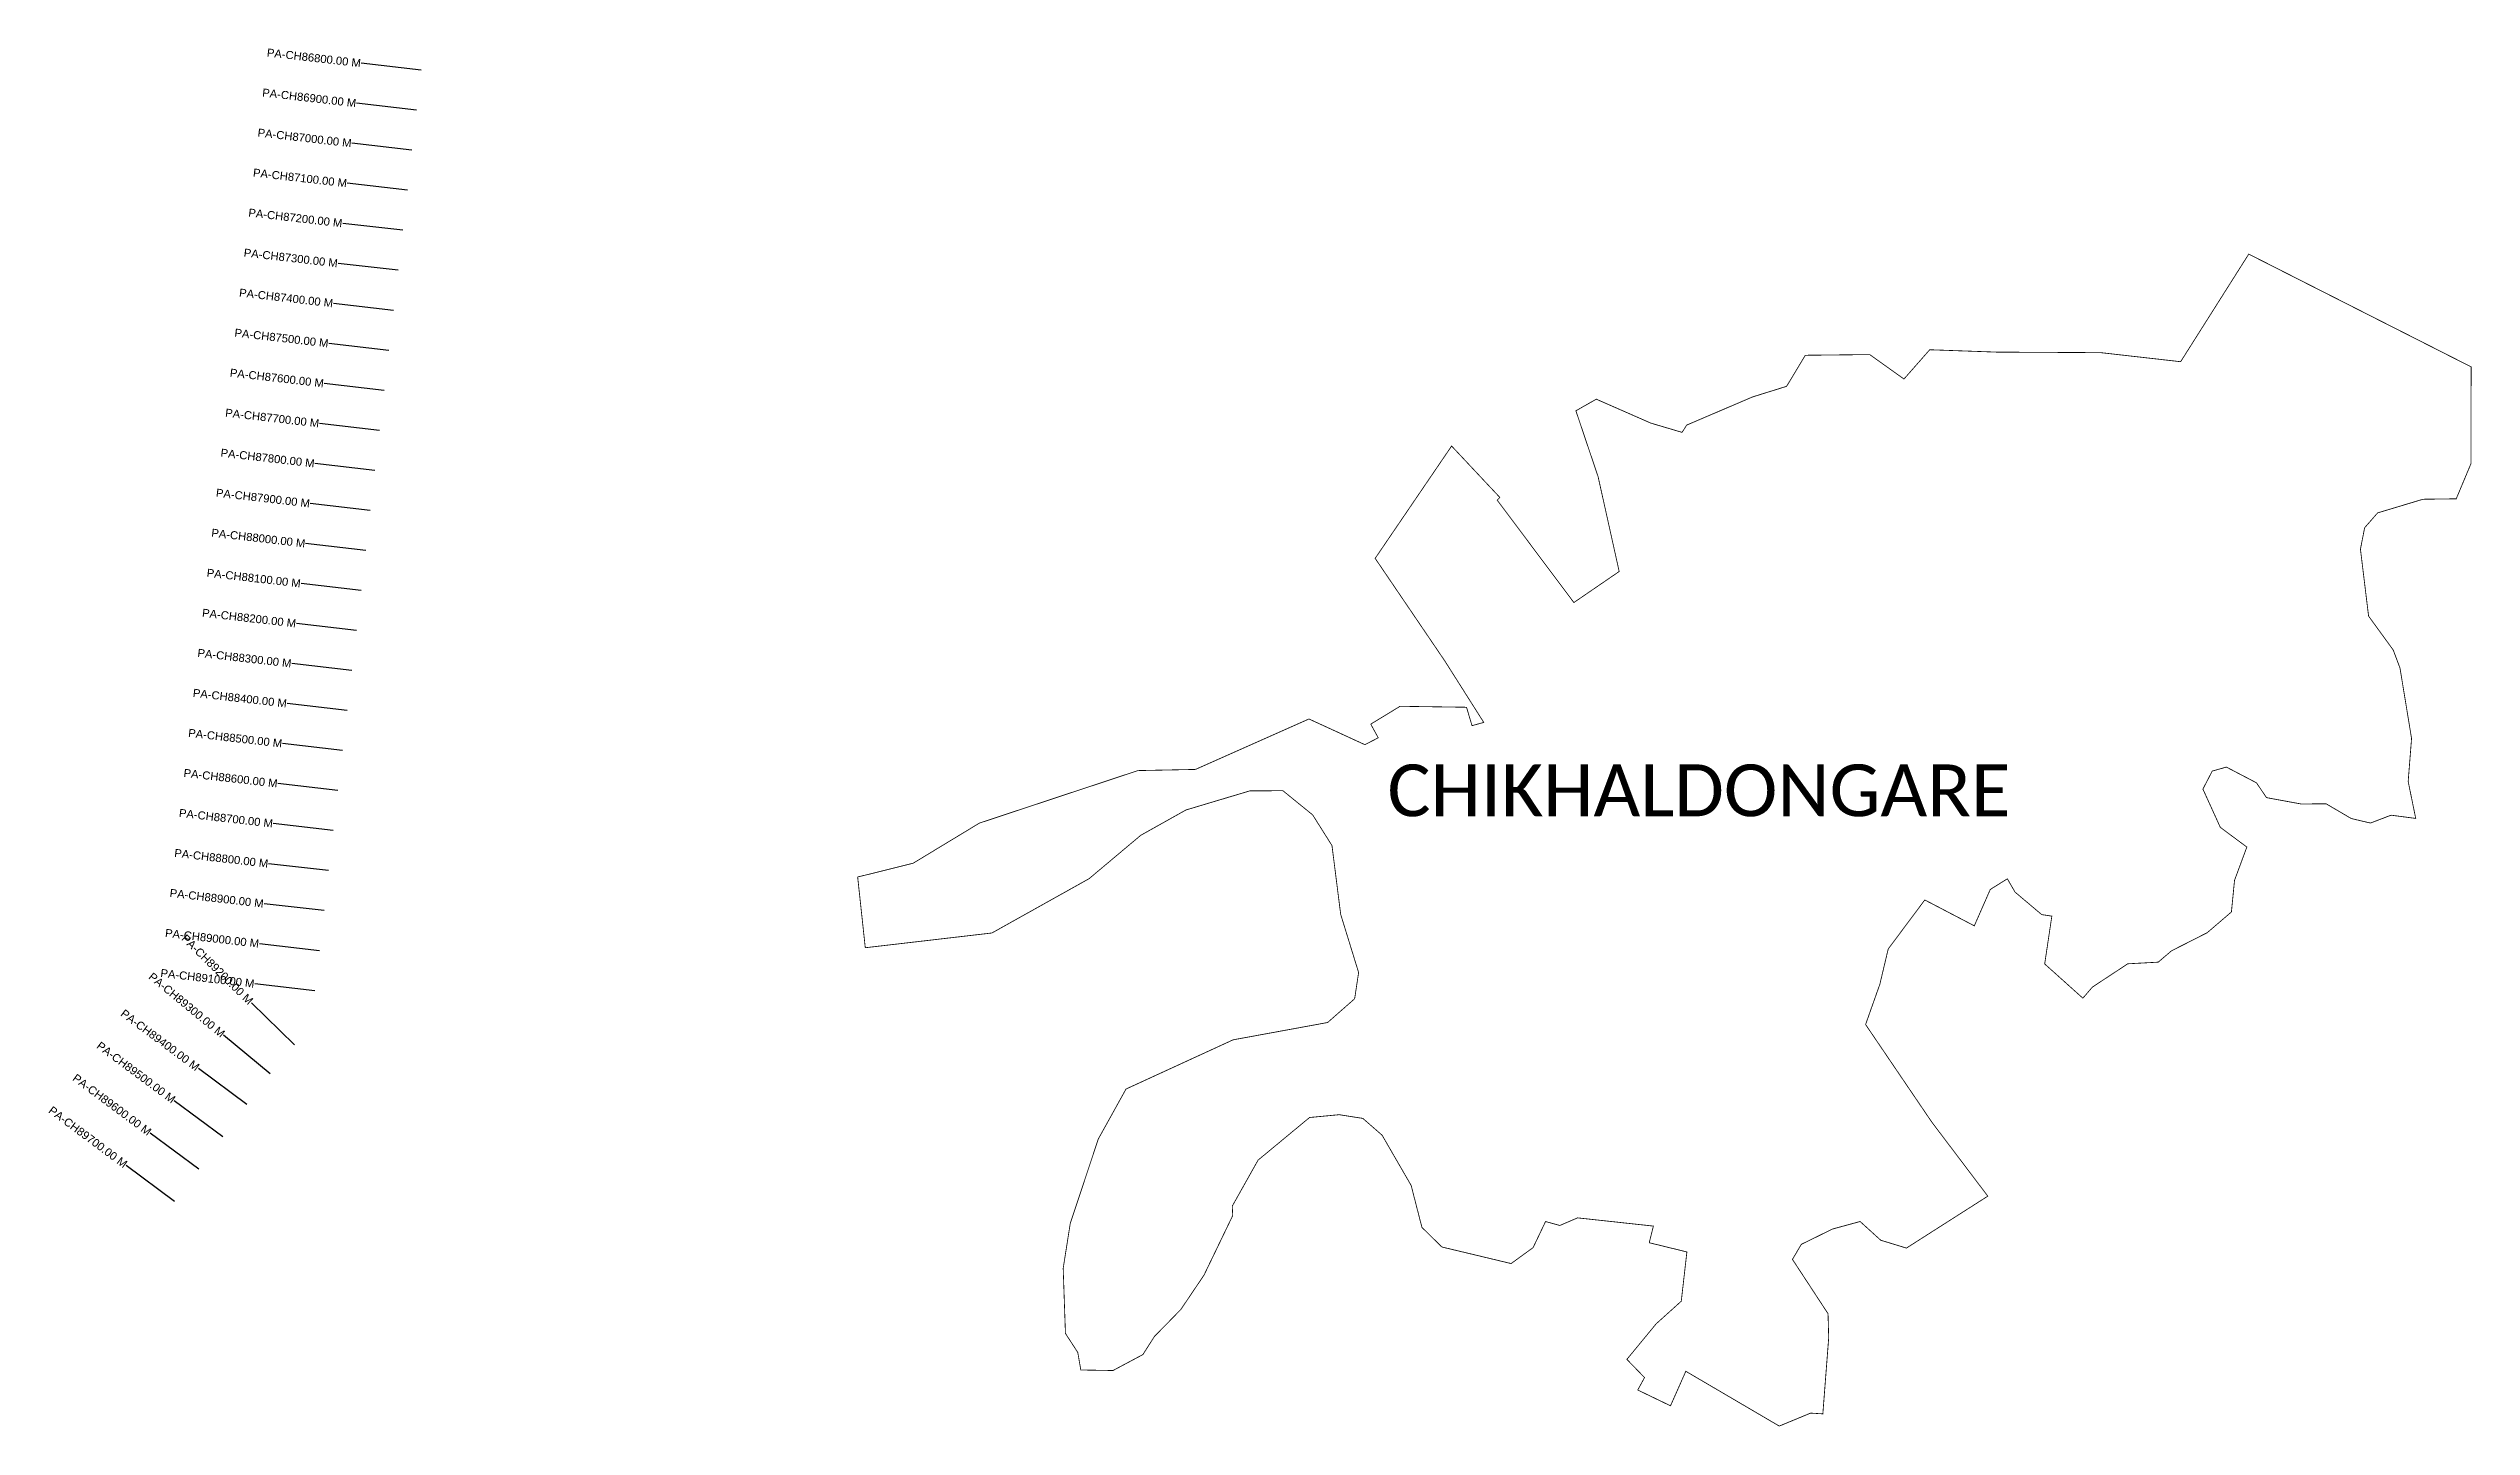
# Model space of a CAD drawing. Header units: metres. Extents: x 264173 to 270188, y 2154396 to 2157817.
import ezdxf
from ezdxf.enums import TextEntityAlignment as Align

# ---------------------------------------------------------------- set-up
doc = ezdxf.new("R2010")
doc.units = ezdxf.units.M
doc.header["$MEASUREMENT"] = 0
for name, color, linetype in [('CS', 134, 'Continuous'), ('CSMark', 6, 'Continuous'), ('VILLAGE NAME', 250, 'Continuous')]:
    doc.layers.add(name, color=color, linetype=linetype)
doc.styles.add('DynamicDimensions', font='arial.ttf')

msp = doc.modelspace()

# ---------------------------------------------------------------- linework, layer by layer
at = {"color": 6, "const_width": 2}
msp.add_lwpolyline([(266181.5, 2155760.3), (266319.3, 2155794.6), (266483.8, 2155894.2), (266877.2, 2156024.5), (267020.1, 2156027.4), (267301.9, 2156152.6), (267440.7, 2156088.8), (267473.8, 2156105.9), (267455.3, 2156139.8), (267528, 2156184.1), (267693, 2156181.7), (267706.6, 2156136), (267735.8, 2156144.1), (267639, 2156296.8), (267466.2, 2156551.3), (267656, 2156830.1), (267775.7, 2156702.5), (267769.1, 2156695.9), (267959.5, 2156441.6), (268072, 2156518.7), (268019.6, 2156754.2), (267964.5, 2156917.6), (268015.2, 2156946.4), (268150.3, 2156887.1), (268228.1, 2156864), (268239.6, 2156882.1), (268403.2, 2156952), (268487.6, 2156978.3), (268534, 2157055.4), (268694, 2157057.1), (268779, 2156996.4), (268842.9, 2157069.1), (269009.6, 2157063.2), (269267.6, 2157061.9), (269465.8, 2157039.4), (269634.9, 2157306.5), (270187, 2157026.6), (270186.5, 2156786.2), (270150, 2156699.1), (270067.5, 2156698), (269954.8, 2156664.1), (269922.6, 2156627.3), (269912.2, 2156574), (269932.4, 2156408), (269993.7, 2156323.6), (270010.4, 2156278.9), (270039.1, 2156104.2), (270030.7, 2155997.5), (270049.4, 2155905.8), (269988.2, 2155913.8), (269937.1, 2155894.3), (269889.4, 2155905.5), (269827, 2155942.1), (269765, 2155941.6), (269678.9, 2155957.4), (269654.2, 2155994.1), (269579.4, 2156033.2), (269544.3, 2156023.3), (269521.1, 2155978.6), (269564.3, 2155883.6), (269630.2, 2155834.7), (269599.6, 2155752.1), (269591.9, 2155673.6), (269531.8, 2155622.1), (269442.9, 2155577), (269410.2, 2155549), (269334.5, 2155544.9), (269246.9, 2155487.2), (269223.1, 2155459.6), (269128.3, 2155544.6), (269146.1, 2155663.3), (269121, 2155667), (269054.7, 2155722.9), (269035.6, 2155755.9), (268993.2, 2155729.4), (268953.6, 2155639.2), (268830.7, 2155703.4), (268739.9, 2155581.8), (268719.1, 2155494.2), (268683.7, 2155394.2), (268848, 2155152.1), (268987.1, 2154968.2), (268785.1, 2154839.3), (268721.3, 2154858.8), (268670.1, 2154905.3), (268601.6, 2154886.6), (268524.2, 2154848.6), (268502.1, 2154811.3), (268590.5, 2154676.4), (268592.1, 2154616.4), (268577.6, 2154427.8), (268547.2, 2154429.7), (268469.4, 2154397.5), (268237.4, 2154533.5), (268199.4, 2154447.8), (268118.1, 2154487), (268134.9, 2154517.9), (268091.1, 2154563.1), (268163.8, 2154651.3), (268226.1, 2154707.4), (268240.1, 2154829.7), (268146.7, 2154852.6), (268156.9, 2154893.9), (267968.8, 2154914.3), (267924.7, 2154895.4), (267889.2, 2154905.2), (267858.3, 2154840.5), (267803.7, 2154800.9), (267631.9, 2154842), (267582.3, 2154890.6), (267555.5, 2154994.9), (267483.4, 2155119.5), (267435.6, 2155161.2), (267376.7, 2155170.4), (267303.3, 2155163.4), (267175.5, 2155057.6), (267111.5, 2154943.6), (267112.5, 2154919.8), (267041.3, 2154772.2), (266983.7, 2154686.8), (266918.2, 2154619.9), (266889.6, 2154575), (266815.4, 2154535.4), (266735.5, 2154536.7), (266727.9, 2154580.3), (266697.3, 2154627.5), (266691.7, 2154789), (266709.2, 2154900.2), (266778.8, 2155109.9), (266847.7, 2155234.1), (267113.5, 2155356.2), (267348.2, 2155399.2), (267415.3, 2155458.2), (267425.1, 2155523.3), (267380.6, 2155667.7), (267359, 2155838.4), (267311.1, 2155914.5), (267237.1, 2155974.6), (267154.8, 2155974.1), (266996.4, 2155926.7), (266884.3, 2155863.9), (266756, 2155756.2), (266514.7, 2155621.4), (266200.4, 2155584.8), (266181.5, 2155760.3)], dxfattribs=at)
at = {"layer": 'CS'}
for p, q in [((265098, 2157763), (264949, 2157780.2)), ((265086.5, 2157663.6), (264937.5, 2157680.9)), ((265075, 2157564.3), (264926, 2157581.5)), ((265063.6, 2157464.9), (264914.5, 2157482.2)), ((265052.1, 2157365.6), (264903.1, 2157382.8)), ((265040.6, 2157266.3), (264891.6, 2157283.5)), ((265040.6, 2157266.3), (264891.6, 2157283.5)), ((265029.1, 2157166.9), (264880.1, 2157184.2)), ((265017.6, 2157067.6), (264868.6, 2157084.8)), ((265006.1, 2156968.3), (264857.1, 2156985.5)), ((264994.6, 2156868.9), (264845.6, 2156886.2)), ((264983.1, 2156769.6), (264834.1, 2156786.8)), ((264971.6, 2156670.2), (264822.6, 2156687.5)), ((264960.2, 2156570.9), (264811.1, 2156588.1)), ((264960.2, 2156570.9), (264811.1, 2156588.1)), ((264948.7, 2156471.6), (264799.7, 2156488.8)), ((264948.7, 2156471.6), (264799.7, 2156488.8)), ((264937.2, 2156372.2), (264788.2, 2156389.5)), ((264937.2, 2156372.2), (264788.2, 2156389.5)), ((264925.7, 2156272.9), (264776.7, 2156290.1)), ((264914.2, 2156173.6), (264765.2, 2156190.8)), ((264902.7, 2156074.2), (264753.7, 2156091.4)), ((264891.2, 2155974.9), (264742.2, 2155992.1)), ((264879.7, 2155875.5), (264730.7, 2155892.8)), ((264868.2, 2155776.2), (264719.2, 2155793.4)), ((264868.2, 2155776.2), (264719.2, 2155793.4)), ((264856.7, 2155676.9), (264707.7, 2155694.1)), ((264856.7, 2155676.9), (264707.7, 2155694.1)), ((264845.3, 2155577.5), (264696.3, 2155594.8)), ((264845.3, 2155577.5), (264696.3, 2155594.8)), ((264833.8, 2155478.2), (264684.8, 2155495.4)), ((264833.8, 2155478.2), (264684.8, 2155495.4)), ((264783.8, 2155343.4), (264676.5, 2155448.3)), ((264783.8, 2155343.4), (264676.5, 2155448.3)), ((264723.1, 2155272.2), (264607.3, 2155367.6)), ((264665.1, 2155195.4), (264544.7, 2155284.9)), ((264605.4, 2155115.2), (264485, 2155204.7)), ((264545.6, 2155034.9), (264425.3, 2155124.5)), ((264485.9, 2154954.7), (264365.6, 2155044.3))]:
    msp.add_line(p, q, dxfattribs=at)

# ---------------------------------------------------------------- texts
at = {"layer": 'CSMark', "style": 'DynamicDimensions'}
for s, rotation, p in [('PA-CH86800.00 M', 353.40267, (264948, 2157780.3)), ('PA-CH86900.00 M', 353.40267, (264936.5, 2157681)), ('PA-CH87000.00 M', 353.40267, (264925, 2157581.6)), ('PA-CH87100.00 M', 353.40267, (264913.6, 2157482.3)), ('PA-CH87200.00 M', 353.40267, (264902.1, 2157383)), ('PA-CH87300.00 M', 353.40267, (264890.6, 2157283.6)), ('PA-CH87300.00 M', 353.40267, (264890.6, 2157283.6)), ('PA-CH87400.00 M', 353.40267, (264879.1, 2157184.3)), ('PA-CH87500.00 M', 353.40267, (264867.6, 2157084.9)), ('PA-CH87600.00 M', 353.40267, (264856.1, 2156985.6)), ('PA-CH87700.00 M', 353.40267, (264844.6, 2156886.3)), ('PA-CH87800.00 M', 353.40267, (264833.1, 2156786.9)), ('PA-CH87900.00 M', 353.40267, (264821.6, 2156687.6)), ('PA-CH88000.00 M', 353.40267, (264810.2, 2156588.3)), ('PA-CH88000.00 M', 353.40267, (264810.2, 2156588.3)), ('PA-CH88100.00 M', 353.40267, (264798.7, 2156488.9)), ('PA-CH88100.00 M', 353.40267, (264798.7, 2156488.9)), ('PA-CH88200.00 M', 353.40267, (264787.2, 2156389.6)), ('PA-CH88200.00 M', 353.40267, (264787.2, 2156389.6)), ('PA-CH88300.00 M', 353.40267, (264775.7, 2156290.2)), ('PA-CH88400.00 M', 353.40267, (264764.2, 2156190.9)), ('PA-CH88500.00 M', 353.40267, (264752.7, 2156091.6)), ('PA-CH88600.00 M', 353.40267, (264741.2, 2155992.2)), ('PA-CH88700.00 M', 353.40267, (264729.7, 2155892.9)), ('PA-CH88800.00 M', 353.40267, (264718.2, 2155793.5)), ('PA-CH88900.00 M', 353.40267, (264706.7, 2155694.2)), ('PA-CH89000.00 M', 353.40267, (264695.3, 2155594.9)), ('PA-CH89200.00 M', 315.67669, (264675.8, 2155449)), ('PA-CH89300.00 M', 320.53505, (264606.5, 2155368.2)), ('PA-CH89100.00 M', 353.40267, (264683.8, 2155495.5)), ('PA-CH89400.00 M', 323.35288, (264543.9, 2155285.5)), ('PA-CH89500.00 M', 323.35288, (264484.2, 2155205.3)), ('PA-CH89600.00 M', 323.32204, (264424.5, 2155125.1)), ('PA-CH89700.00 M', 323.32204, (264364.8, 2155044.9))]:
    msp.add_text(s, height=20, rotation=rotation, dxfattribs=at).set_placement(p, align=Align.MIDDLE_RIGHT)
at = {"layer": 'VILLAGE NAME', "insert": (267496.8, 2156039.8), "char_height": 128.647, "attachment_point": 1}
msp.add_mtext_dynamic_manual_height_columns('{\\fCalibri|b0|i0|c0|p34;CHIKHALDONGARE}', width=1334.797, gutter_width=643.2, heights=[0], dxfattribs=at)

doc.saveas('drawing.dxf')
